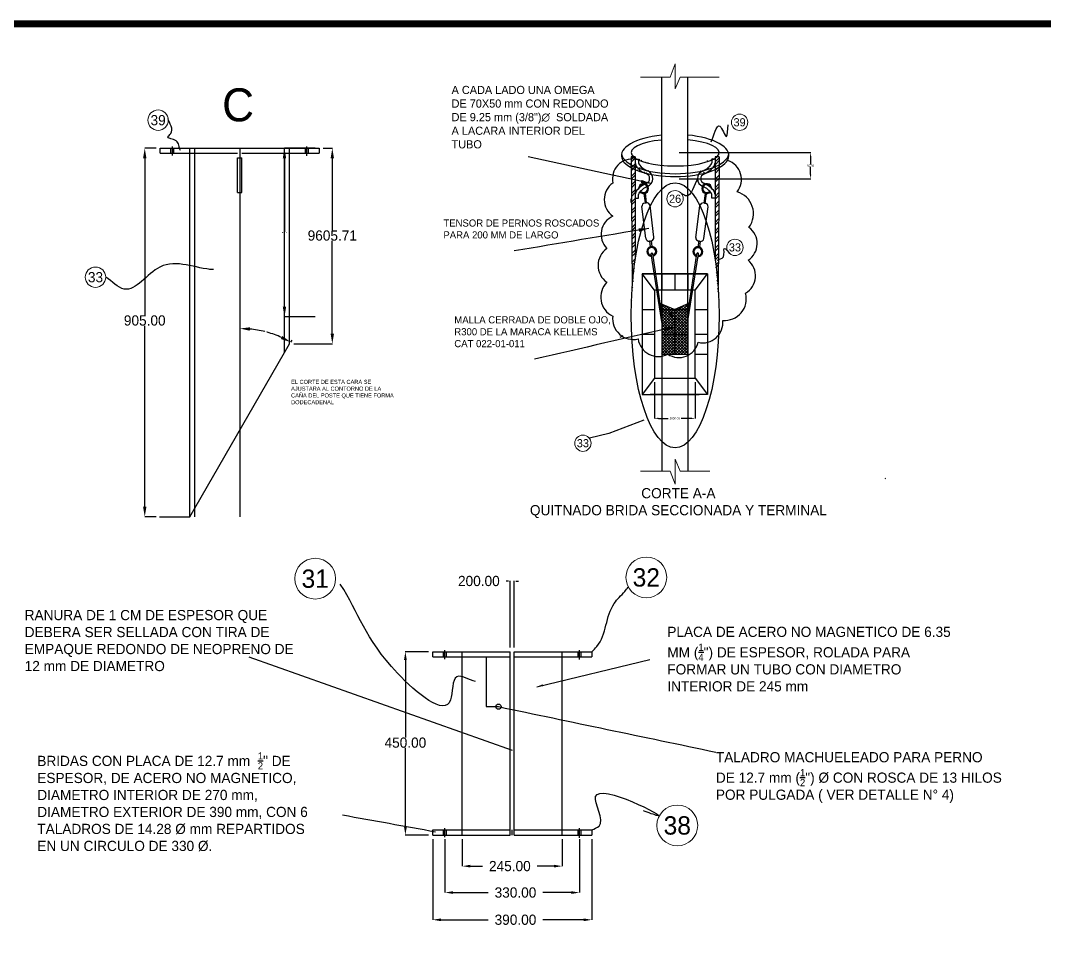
# Model space of a CAD drawing. Header units: centimetres. Extents: x -3 to 132800, y -60 to 85992.
# Drawn here: x 25491 to 75705, y 41090 to 85992 of the extents above; entities that cross this region are included whole.
import ezdxf
from ezdxf.enums import TextEntityAlignment as Align

# ---------------------------------------------------------------- set-up
doc = ezdxf.new("R2010")
doc.units = ezdxf.units.CM
doc.header["$LTSCALE"] = 10
doc.header["$MEASUREMENT"] = 0
doc.layers.get('0').update_dxf_attribs({"linetype": 'CONTINUOUS'})
doc.layers.get('DEFPOINTS').update_dxf_attribs({"color": 2, "linetype": 'CONTINUOUS'})
for name, color, linetype in [('ACERO1', 144, 'CONTINUOUS'), ('DIM', 252, 'CONTINUOUS'), ('MARCO', 7, 'CONTINUOUS'), ('TEXT', 7, 'CONTINUOUS'), ('TEXTOS', 7, 'CONTINUOUS')]:
    doc.layers.add(name, color=color, linetype=linetype)
doc.styles.get("Standard").update_dxf_attribs({"font": ''})
doc.styles.add('Zurich', font='')
doc.styles.get('Standard').set_extended_font_data('Zurich Ex BT')
doc.styles.get('Zurich').set_extended_font_data('Zurich Ex BT')
doc.dimstyles.get("Standard").update_dxf_attribs({"dimtxt": 500, "dimasz": 500, "dimexe": 3, "dimexo": 200, "dimgap": 0.09, "dimtad": 0, "dimtih": 1, "dimtoh": 1, "dimzin": 0, "dimdsep": 46, "dimtxsty": 'Standard', "dimcen": 0.09, "dimclrd": 256, "dimclre": 256, "dimclrt": 256, "dimadec": 0, "dimazin": 0, "dimtfac": 1, "dimtofl": 0, "dimtmove": 0, "dimatfit": 3, "dimfxl": 0, "dimtolj": 1, "dimtzin": 0, "dimlwd": -1, "dimarcsym": 0})
pattern_1 = [(45, (960192.04, -839971.36), (-212.132034, 212.132034), []), (45, (960333.47, -839971.36), (-212.132034, 212.132034), [])]

# ---------------------------------------------------------------- blocks, each defined once
blk = doc.blocks.new('*D43')
at = {"layer": 'DEFPOINTS', "color": 0}
for p in [(45705, 46017), (53505, 46017), (53505, 41863)]:
    blk.add_point(p, dxfattribs=at)
at = {"layer": 'DIM', "lineweight": -2}
for p, q in [((45705, 45817), (45705, 41860)), ((53505, 45817), (53505, 41860))]:
    blk.add_line(p, q, dxfattribs=at)
at = {"layer": 'DIM'}
for p, q in [((46105, 41863), (48422, 41863)), ((53105, 41863), (51104, 41863))]:
    blk.add_line(p, q, dxfattribs=at)
for points in [[(46105, 41929), (46105, 41796), (45705, 41863)], [(53105, 41929), (53105, 41796), (53505, 41863)]]:
    blk.add_solid(points, dxfattribs=at)
at = {"layer": 'DIM', "insert": (49763, 41863), "char_height": 500, "attachment_point": 5}
blk.add_mtext('\\A1;390.00', dxfattribs=at)
blk = doc.blocks.new('*D44')
at = {"layer": 'DEFPOINTS', "color": 0}
for p in [(46305, 46017), (52905, 46017), (52905, 43199)]:
    blk.add_point(p, dxfattribs=at)
at = {"layer": 'DIM', "lineweight": -2}
for p, q in [((46305, 45817), (46305, 43196)), ((52905, 45817), (52905, 43196))]:
    blk.add_line(p, q, dxfattribs=at)
at = {"layer": 'DIM'}
for p, q in [((46705, 43199), (48422, 43199)), ((52505, 43199), (51104, 43199))]:
    blk.add_line(p, q, dxfattribs=at)
for points in [[(46705, 43265), (46705, 43132), (46305, 43199)], [(52505, 43265), (52505, 43132), (52905, 43199)]]:
    blk.add_solid(points, dxfattribs=at)
at = {"layer": 'DIM', "insert": (49763, 43199), "char_height": 500, "attachment_point": 5}
blk.add_mtext('\\A1;330.00', dxfattribs=at)
blk = doc.blocks.new('*D45')
at = {"layer": 'DEFPOINTS', "color": 0}
for p in [(47155, 46017), (52055, 46017), (52055, 44495)]:
    blk.add_point(p, dxfattribs=at)
at = {"layer": 'DIM', "lineweight": -2}
for p, q in [((47155, 45817), (47155, 44492)), ((52055, 45817), (52055, 44492))]:
    blk.add_line(p, q, dxfattribs=at)
at = {"layer": 'DIM'}
for p, q in [((47555, 44495), (48151, 44495)), ((51655, 44495), (50825, 44495))]:
    blk.add_line(p, q, dxfattribs=at)
for points in [[(47555, 44562), (47555, 44429), (47155, 44495)], [(51655, 44562), (51655, 44429), (52055, 44495)]]:
    blk.add_solid(points, dxfattribs=at)
at = {"layer": 'DIM', "insert": (49488, 44495), "char_height": 500, "attachment_point": 5}
blk.add_mtext('\\A1;245.00', dxfattribs=at)
blk = doc.blocks.new('*D46')
at = {"layer": 'DEFPOINTS', "color": 0}
for p in [(44365, 55017), (45705, 55017), (45705, 46017)]:
    blk.add_point(p, dxfattribs=at)
at = {"layer": 'DIM', "lineweight": -2}
for p, q in [((45505, 55017), (44362, 55017)), ((45505, 46017), (44362, 46017))]:
    blk.add_line(p, q, dxfattribs=at)
at = {"layer": 'DIM'}
for p, q in [((44365, 54617), (44365, 50808)), ((44365, 46417), (44365, 50299))]:
    blk.add_line(p, q, dxfattribs=at)
for points in [[(44299, 54617), (44432, 54617), (44365, 55017)], [(44299, 46417), (44432, 46417), (44365, 46017)]]:
    blk.add_solid(points, dxfattribs=at)
at = {"layer": 'DIM', "insert": (44365, 50553), "char_height": 500, "attachment_point": 5}
blk.add_mtext('\\A1;450.00', dxfattribs=at)
blk = doc.blocks.new('*D47')
at = {"layer": 'DEFPOINTS', "color": 0}
for p in [(49505, 58485), (49505, 55017), (49705, 55017)]:
    blk.add_point(p, dxfattribs=at)
at = {"layer": 'DIM'}
for p, q in [((49405, 58485), (49305, 58485)), ((49805, 58485), (49905, 58485))]:
    blk.add_line(p, q, dxfattribs=at)
at = {"layer": 'DIM', "lineweight": -2}
for p, q in [((49505, 55217), (49505, 58488)), ((49705, 55217), (49705, 58488))]:
    blk.add_line(p, q, dxfattribs=at)
at = {"layer": 'DIM'}
for points in [[(49405, 58502), (49405, 58468), (49505, 58485)], [(49805, 58502), (49805, 58468), (49705, 58485)]]:
    blk.add_solid(points, dxfattribs=at)
at = {"layer": 'DIM', "insert": (47968, 58485), "char_height": 500, "attachment_point": 5}
blk.add_mtext('\\A1;200.00', dxfattribs=at)
blk = doc.blocks.new('*D60')
at = {"layer": 'DEFPOINTS', "color": 0}
for p in [(56573, 68438), (58573, 68438), (58573, 66468)]:
    blk.add_point(p, dxfattribs=at)
at = {"layer": 'DIM', "lineweight": -2}
for p, q in [((56573, 68238), (56573, 66465)), ((58573, 68238), (58573, 66465))]:
    blk.add_line(p, q, dxfattribs=at)
at = {"layer": 'DIM'}
for p, q in [((56773, 66468), (57256, 66468)), ((58373, 66468), (57891, 66468))]:
    blk.add_line(p, q, dxfattribs=at)
for points in [[(56773, 66502), (56773, 66435), (56573, 66468)], [(58373, 66502), (58373, 66435), (58573, 66468)]]:
    blk.add_solid(points, dxfattribs=at)
at = {"layer": 'DIM', "insert": (57573, 66468), "char_height": 100, "attachment_point": 5}
blk.add_mtext('\\A1;2000.00', dxfattribs=at)
blk = doc.blocks.new('*D61')
at = {"layer": 'DEFPOINTS', "color": 0}
for p in [(57594, 79506), (57594, 78226), (64236, 78226)]:
    blk.add_point(p, dxfattribs=at)
at = {"layer": 'DIM', "lineweight": -2}
for p, q in [((57794, 79506), (64239, 79506)), ((57794, 78226), (64239, 78226))]:
    blk.add_line(p, q, dxfattribs=at)
at = {"layer": 'DIM'}
for p, q in [((64236, 79306), (64236, 78917)), ((64236, 78426), (64236, 78815))]:
    blk.add_line(p, q, dxfattribs=at)
for points in [[(64202, 79306), (64269, 79306), (64236, 79506)], [(64202, 78426), (64269, 78426), (64236, 78226)]]:
    blk.add_solid(points, dxfattribs=at)
at = {"layer": 'DIM', "insert": (64236, 78866), "char_height": 100, "attachment_point": 5}
blk.add_mtext('\\A1;80.00', dxfattribs=at)
blk = doc.blocks.new('*D74')
at = {"layer": 'DEFPOINTS', "color": 0}
for p in [(32340, 79730), (31584, 61630), (32340, 61630)]:
    blk.add_point(p, dxfattribs=at)
at = {"layer": 'DIM', "lineweight": -2}
for p, q in [((32140, 79730), (31581, 79730)), ((32140, 61630), (31581, 61630))]:
    blk.add_line(p, q, dxfattribs=at)
at = {"layer": 'DIM'}
for p, q in [((31584, 79230), (31584, 71524)), ((31584, 62130), (31584, 71015))]:
    blk.add_line(p, q, dxfattribs=at)
for points in [[(31501, 79230), (31668, 79230), (31584, 79730)], [(31501, 62130), (31668, 62130), (31584, 61630)]]:
    blk.add_solid(points, dxfattribs=at)
at = {"layer": 'DIM', "insert": (31584, 71269), "char_height": 500, "attachment_point": 5}
blk.add_mtext('\\A1;905.00', dxfattribs=at)
blk = doc.blocks.new('*D75')
at = {"layer": 'ACERO1', "lineweight": -2}
for p, q in [((39940, 79730), (38433, 79730)), ((39940, 71450), (38433, 71450))]:
    blk.add_line(p, q, dxfattribs=at)
at = {"layer": 'ACERO1'}
for p, q in [((38436, 79230), (38436, 75616)), ((38436, 71950), (38436, 75565))]:
    blk.add_line(p, q, dxfattribs=at)
for points in [[(38353, 79230), (38519, 79230), (38436, 79730)], [(38353, 71950), (38519, 71950), (38436, 71450)]]:
    blk.add_solid(points, dxfattribs=at)
at = {"layer": 'DEFPOINTS', "color": 0}
for p in [(40140, 79730), (38436, 71450), (40140, 71450)]:
    blk.add_point(p, dxfattribs=at)
at = {"layer": 'ACERO1', "insert": (38436, 75590), "char_height": 50, "attachment_point": 5}
blk.add_mtext('\\A1;8280.00', dxfattribs=at)
blk = doc.blocks.new('*D76')
at = {"layer": 'ACERO1', "lineweight": -2}
blk.add_line((38790, 70298), (38739, 70210), dxfattribs=at)
at = {"layer": 'ACERO1'}
for start, end in [(75.7073, 84.2671), (65.7541, 74.3115)]:
    blk.add_arc((36240, 65878), 4999, start, end, dxfattribs=at)
for points in [[(36735, 70768), (36744, 70935), (36240, 70877)], [(38331, 70510), (38255, 70362), (38738, 70208)]]:
    blk.add_solid(points, dxfattribs=at)
at = {"layer": 'DEFPOINTS', "color": 0}
for p in [(36240, 79730), (37949, 70576), (38690, 70125), (33790, 61630), (36240, 61630)]:
    blk.add_point(p, dxfattribs=at)
at = {"layer": 'ACERO1', "insert": (37533, 70707), "char_height": 50, "attachment_point": 5}
blk.add_mtext('\\A1;30°', dxfattribs=at)
blk = doc.blocks.new('*D77')
at = {"layer": 'DEFPOINTS', "color": 0}
for p in [(40140, 79730), (38690, 70125), (40781, 70125)]:
    blk.add_point(p, dxfattribs=at)
at = {"layer": 'DIM', "lineweight": -2}
for p, q in [((40340, 79730), (40784, 79730)), ((38890, 70125), (40784, 70125))]:
    blk.add_line(p, q, dxfattribs=at)
at = {"layer": 'DIM'}
for p, q in [((40781, 79230), (40781, 75692)), ((40781, 70625), (40781, 75182))]:
    blk.add_line(p, q, dxfattribs=at)
for points in [[(40698, 79230), (40864, 79230), (40781, 79730)], [(40698, 70625), (40864, 70625), (40781, 70125)]]:
    blk.add_solid(points, dxfattribs=at)
at = {"layer": 'DIM', "insert": (40781, 75437), "char_height": 500, "attachment_point": 5}
blk.add_mtext('\\A1;9605.71', dxfattribs=at)
blk = doc.blocks.new('Marco y Logo')
at = {"layer": 'MARCO', "linetype": 'Continuous', "const_width": 344}
blk.add_lwpolyline([(132628, 112), (132628, 85821), (169, 85821), (169, 112)], close=True, dxfattribs=at)

msp = doc.modelspace()

# ---------------------------------------------------------------- hatches: boundary and pattern name
at = {"layer": 'DIM'}
h = msp.add_hatch(dxfattribs=at)
h.set_pattern_fill('ANSI32', color=256, scale=800, style=0)
h.set_pattern_definition(pattern_1)
edge = h.paths.add_edge_path()
edge.add_line((59753.563, 79303.041), (59645.884, 79303.041))
edge.add_ellipse((57593.563, 79506.241), major_axis=(-2160, 0), ratio=0.30171542, start_angle=514.9482799, end_angle=521.8324183, ccw=False)
edge.add_line((59550.363, 79230.286), (59550.363, 78813.777))
edge.add_ellipse((57593.563, 79506.241), major_axis=(2640, 0), ratio=0.390746969, start_angle=317.8347723, end_angle=324.7733224)
edge.add_line((59750.116, 78911.218), (59753.563, 79303.041))
edge = h.paths.add_edge_path(flags=17)
edge.add_ellipse((57593.563, 79506.241), major_axis=(-2160, 0), ratio=0.30171542, start_angle=514.9482799, end_angle=521.8324183)
edge.add_line((59645.884, 79303.041), (59550.363, 79303.041))
edge.add_line((59550.363, 79303.041), (59550.363, 79230.286))
edge = h.paths.add_edge_path()
edge.add_ellipse((57593.563, 79506.241), major_axis=(2640, 0), ratio=0.390746969, start_angle=317.8347723, end_angle=324.7733224, ccw=False)
edge.add_line((59550.363, 78813.777), (59550.363, 78672.308))
edge.add_ellipse((57593.563, 79364.772), major_axis=(2640, 0), ratio=0.390746969, start_angle=317.8347723, end_angle=324.7263039)
edge.add_line((59748.866, 78769.057), (59750.116, 78911.218))
edge = h.paths.add_edge_path()
edge.add_ellipse((57593.563, 79506.241), major_axis=(2640, 0), ratio=0.390746969, start_angle=215.0968012, end_angle=222.1652277, ccw=False)
edge.add_line((55433.563, 78913.129), (55433.563, 78801.639))
edge.add_line((55433.563, 78801.639), (55433.563, 78771.66))
edge.add_ellipse((57593.563, 79364.772), major_axis=(2640, 0), ratio=0.390746969, start_angle=215.0968012, end_angle=222.1652277)
edge.add_line((55636.763, 78672.308), (55636.763, 78813.777))
edge = h.paths.add_edge_path()
edge.add_ellipse((57593.563, 79506.241), major_axis=(2640, 0), ratio=0.390746969, start_angle=215.0968012, end_angle=222.1652277)
edge.add_line((55636.763, 78813.777), (55636.763, 79230.286))
edge.add_ellipse((57593.563, 79506.241), major_axis=(-2160, 0), ratio=0.30171542, start_angle=378.1675817, end_angle=385.0517201, ccw=False)
edge.add_line((55541.242, 79303.041), (55433.563, 79303.041))
edge.add_line((55433.563, 79303.041), (55433.563, 78913.129))
edge = h.paths.add_edge_path(flags=16)
edge.add_line((55636.763, 79303.041), (55541.242, 79303.041))
edge.add_ellipse((57593.563, 79506.241), major_axis=(-2160, 0), ratio=0.30171542, start_angle=378.1675817, end_angle=385.0517201)
edge.add_line((55636.763, 79230.286), (55636.763, 79303.041))
h = msp.add_hatch(dxfattribs=at)
h.set_pattern_fill('ANSI32', color=256, scale=800, style=0)
h.set_pattern_definition(pattern_1)
edge = h.paths.add_edge_path()
edge.add_ellipse((57593.563, 71524.641), major_axis=(0, -6498.479), ratio=0.332385481, start_angle=244.9482799, end_angle=256.9792529, ccw=False)
edge.add_line((55636.763, 74276.333), (55636.763, 78672.308))
edge.add_ellipse((57593.563, 79364.772), major_axis=(2640, 0), ratio=0.390746969, start_angle=215.2736961, end_angle=222.1652277, ccw=False)
edge.add_line((55438.259, 78769.057), (55489.099, 72988.774))
edge = h.paths.add_edge_path()
edge.add_ellipse((57593.563, 79364.772), major_axis=(2640, 0), ratio=0.390746969, start_angle=317.8347723, end_angle=324.7263039, ccw=False)
edge.add_line((59550.363, 78672.308), (59550.363, 74276.333))
edge.add_ellipse((57593.563, 71524.641), major_axis=(0, -6498.479), ratio=0.332385481, start_angle=103.0207471, end_angle=115.0517201, ccw=False)
edge.add_line((59698.026, 72988.774), (59748.866, 78769.057))
h = msp.add_hatch(dxfattribs=at)
h.set_pattern_fill('ANSI37', color=256, scale=800, style=0)
h.set_pattern_definition([(45, (960192.04, -839971.36), (-70.710678, 70.710678), []), (135, (960192.04, -839971.36), (-70.710678, -70.710678), [])])
h.paths.add_polyline_path([(57573.16, 71808.421), (56933.16, 71808.421), (56933.16, 69621.269), (57573.16, 69621.269)])
h.paths.add_polyline_path([(56933.16, 72080.167), (56855.929, 72112.96), (56933.16, 71595.277), (56933.16, 71808.421)], flags=17)
h.paths.add_polyline_path([(56855.929, 72112.96), (56792.242, 72140.001), (56933.16, 71246.816), (56933.16, 71595.277)])
h.paths.add_polyline_path([(56933.16, 72080.167), (56933.16, 71808.421), (57573.16, 71808.421)])
h.paths.add_polyline_path([(58213.16, 72088.157), (57574.843, 71808.421), (58213.16, 71808.421)])
h.paths.add_polyline_path([(58291.835, 72122.636), (58213.16, 72088.157), (58213.16, 71808.421), (58213.16, 71595.277)], flags=17)
h.paths.add_polyline_path([(58355.758, 72150.649), (58291.835, 72122.636), (58213.16, 71595.277), (58213.16, 71246.816)])
h.paths.add_polyline_path([(58213.16, 71808.421), (56933.16, 71808.421), (56933.16, 69621.269), (58213.16, 69621.269)])
h.paths.add_polyline_path([(57573.16, 71808.421), (56933.16, 71808.421), (56933.16, 71595.277), (56933.16, 71246.816), (56933.16, 69621.269), (57573.16, 69621.269)], flags=16)

# ---------------------------------------------------------------- linework, layer by layer
at = {"layer": 'ACERO1', "lineweight": 5}
for p, q in [((57353.563, 83209.059), (57593.562, 83856.665)), ((57593.562, 83856.665), (57593.562, 82633.41)), ((55889.562, 83209.059), (57353.563, 83209.059)), ((57593.562, 82633.41), (57833.563, 83209.059)), ((57833.563, 83209.059), (59753.563, 83209.059)), ((57593.562, 63235.994), (57593.562, 64459.249)), ((57593.562, 64459.249), (57833.563, 63883.6)), ((55889.562, 63883.6), (57353.563, 63883.6)), ((57353.563, 63883.6), (57593.562, 63235.994)), ((59297.562, 63883.6), (57833.562, 63883.6))]:
    msp.add_line(p, q, dxfattribs=at)
at = {"layer": 'ACERO1'}
for p, q in [((32339.998, 79476.387), (32339.998, 79730.387)), ((32339.998, 79730.387), (36139.998, 79730.387)), ((32339.998, 79476.387), (36139.998, 79476.387)), ((32868.598, 79476.387), (32868.598, 79730.387)), ((32939.998, 79370.365), (32939.998, 79810.391)), ((33011.398, 79476.387), (33011.398, 79730.387)), ((33789.998, 61630.387), (33789.998, 79730.387)), ((34043.998, 61630.387), (34043.998, 79730.387)), ((36139.998, 79730.387), (36339.998, 79730.387)), ((36239.998, 79730.387), (36239.998, 61630.387)), ((36339.998, 79730.387), (40139.998, 79730.387)), ((36339.998, 79476.387), (40139.998, 79476.387)), ((38435.998, 69684.362), (38435.998, 79730.387)), ((38689.998, 70124.678), (38689.998, 79730.387)), ((39468.598, 79476.387), (39468.598, 79730.387)), ((39539.998, 79347.726), (39539.998, 79813.369)), ((39611.398, 79476.387), (39611.398, 79730.387)), ((40139.998, 79730.387), (40139.998, 79476.387)), ((36139.998, 77552.241), (36139.998, 79255.478)), ((36139.998, 79255.478), (36339.998, 79255.478)), ((36339.998, 77552.241), (36339.998, 79255.478)), ((55636.763, 79303.041), (55433.563, 79303.041)), ((55433.563, 79303.041), (55489.099, 72988.774)), ((55433.563, 78801.639), (55433.563, 78983.041)), ((55636.763, 79303.041), (55636.763, 74276.333)), ((55636.763, 79189.236), (55796.763, 79189.236)), ((55796.763, 79189.236), (55796.763, 79007.834)), ((59550.363, 79189.236), (59390.363, 79189.236)), ((59390.363, 79189.236), (59390.363, 79007.834)), ((59753.563, 79303.041), (59550.363, 79303.041)), ((59550.363, 79303.041), (59550.363, 74276.333)), ((59753.563, 79303.041), (59698.026, 72988.774)), ((36139.998, 77552.241), (36339.998, 77552.241)), ((55796.763, 77269.236), (55796.763, 77450.639)), ((59390.363, 77269.236), (59390.363, 77450.639)), ((55433.563, 77063.041), (55433.563, 77244.444)), ((55433.563, 77063.041), (55433.563, 77244.444)), ((55636.763, 77269.236), (55796.763, 77269.236)), ((59550.363, 77269.236), (59390.363, 77269.236)), ((55973.16, 73560.06), (59173.16, 73560.06)), ((55973.16, 73560.06), (55973.16, 67637.819)), ((59173.16, 73560.06), (55973.16, 73560.06)), ((56573.16, 72760.06), (55973.16, 73560.06)), ((58573.16, 72760.06), (59173.16, 73560.06)), ((59173.16, 73560.06), (59173.16, 67637.819)), ((58573.16, 72760.06), (56573.16, 72760.06)), ((56573.16, 72760.06), (56573.16, 68437.819)), ((58573.16, 68437.819), (58573.16, 72757.819)), ((57863.355, 71667.973), (57767.547, 71847.35)), ((57379.909, 71433.925), (57291.366, 71616.82)), ((57476.172, 71366.172), (57313.851, 71701.461)), ((57482.733, 71483.705), (57394.19, 71666.599)), ((54894.587, 70456.483), (55038.598, 70526.202)), ((33789.998, 61630.387), (38689.998, 70124.678)), ((56573.16, 68437.819), (55973.16, 67637.819)), ((56573.16, 68437.819), (58573.16, 68437.819)), ((58573.16, 68437.819), (59173.16, 67637.819)), ((55973.16, 67637.819), (58773.16, 67637.819)), ((59173.16, 67637.819), (56373.16, 67637.819)), ((67925.963, 63507.435), (67889.96, 63524.865)), ((45704.981, 54763.026), (45704.981, 55017.026)), ((45704.981, 55017.026), (49504.981, 55017.026)), ((45704.981, 54763.026), (49504.981, 54763.026)), ((46233.581, 54763.026), (46233.581, 55017.026)), ((46304.981, 54657.003), (46304.981, 55097.03)), ((46376.381, 54763.026), (46376.381, 55017.026)), ((47154.981, 46017.026), (47154.981, 55017.026)), ((49504.981, 46017.026), (49504.981, 55017.026)), ((49704.981, 55017.026), (53504.981, 55017.026)), ((49704.981, 46017.026), (49704.981, 55017.026)), ((49704.981, 54763.026), (53504.981, 54763.026)), ((52054.981, 46017.026), (52054.981, 55017.026)), ((52833.581, 54763.026), (52833.581, 55017.026)), ((52904.981, 54634.365), (52904.981, 55100.008)), ((52976.381, 54763.026), (52976.381, 55017.026)), ((53504.981, 55017.026), (53504.981, 54763.026)), ((45704.981, 46271.026), (49504.981, 46271.026)), ((45704.981, 46017.026), (45704.981, 46271.026)), ((46233.581, 46017.026), (46233.581, 46271.026)), ((46304.981, 45912.767), (46304.981, 46352.794)), ((46376.381, 46017.026), (46376.381, 46271.026)), ((49704.981, 46271.026), (53504.981, 46271.026)), ((52833.581, 46017.026), (52833.581, 46271.026)), ((52904.981, 45887.151), (52904.981, 46352.794)), ((52976.381, 46017.026), (52976.381, 46271.026)), ((53504.981, 46271.026), (53504.981, 46017.026)), ((45704.981, 46017.026), (49504.981, 46017.026)), ((49704.981, 46017.026), (53504.981, 46017.026))]:
    msp.add_line(p, q, dxfattribs=at)
for centre, radius, start, end in [((55956.763, 79007.834), 320, 180, 221.7439721), ((55956.763, 79007.834), 160, 180, 221.7439721), ((56627.751, 79577.582), 1040.208, 220.5518679, 248.8924196), ((58432.346, 79719.94), 1229.544, 292.204254, 318.2560279), ((59230.363, 79007.834), 160, 318.2560279, 0), ((59230.363, 79007.834), 320, 318.2560279, 0), ((56525.048, 79462.486), 1047.454, 219.6026223, 250.3379423), ((56088.591, 78238.174), 252.33, 289.4492686, 70.5507314), ((56094.904, 78233.406), 405.88, 289.7104251, 67.0526234), ((59086.363, 78229.236), 400, 109.1218192, 250.8781808), ((59086.363, 78229.236), 240, 107.4193611, 252.5806389), ((58432.346, 79719.94), 1389.544, 292.204254, 318.2560279), ((56754.779, 76738.533), 1389.544, 112.204254, 138.2560279), ((56754.779, 76738.533), 1229.544, 112.204254, 138.2560279), ((58432.346, 76738.533), 1229.544, 41.7439721, 67.795746), ((58432.346, 76738.533), 1389.544, 41.7439721, 67.795746), ((55956.763, 77450.639), 320, 138.2560279, 180), ((55956.763, 77454.985), 160, 138.2560279, 180), ((59230.363, 77450.639), 160, 0, 41.7439721), ((59230.363, 77450.639), 320, 0, 41.7439721)]:
    msp.add_arc(centre, radius, start, end, dxfattribs=at)
for centre, major_axis, ratio, start_param, end_param in [((57593.563, 79364.772), (2640, 0), 0.390746969, 1.823633933, 7.617075676), ((57593.563, 79506.241), (-2160, 0), 0.30171542, 5.023106382, 10.704636395), ((57593.563, 79506.241), (2640, 0), 0.390746969, 3.210216365, 6.214561596)]:
    msp.add_ellipse(centre, major_axis=major_axis, ratio=ratio, start_param=start_param, end_param=end_param, dxfattribs=at)
msp.add_ellipse((57593.563, 71524.641), major_axis=(0, -6498.479), ratio=0.332385481, dxfattribs=at)
at = {"layer": 'DIM'}
for p, q in [((56933.16, 71808.421), (56933.16, 83209.059)), ((58213.16, 71808.421), (58213.16, 83209.059)), ((56062.827, 77501.033), (56117.158, 77036.382)), ((56118.2, 77511.568), (56176.567, 77046.269)), ((59058.531, 77500.238), (58996.58, 77035.402)), ((59113.822, 77489.276), (59055.911, 77025.058)), ((56156.208, 75302.483), (55966.916, 76856.259)), ((56145.679, 77041.132), (56099.458, 77033.434)), ((56145.679, 77041.132), (56178.103, 77046.525)), ((56552.473, 75354.263), (56363.18, 76908.042)), ((58607.645, 75346.344), (58808.907, 76898.617)), ((59027.428, 77030.027), (58995.046, 77035.669)), ((59003.499, 75291.511), (59204.761, 76843.782)), ((59027.428, 77030.027), (59073.588, 77021.973)), ((56336.171, 75163.361), (56411.243, 75175.438)), ((56336.171, 75163.361), (56368.419, 74887.573)), ((56373.707, 75169.4), (56341.317, 75164.006)), ((56373.707, 75169.4), (56419.898, 75177.082)), ((56411.218, 75175.638), (56445.752, 74900.331)), ((58747.52, 75166.636), (58710.864, 74891.602)), ((58784.981, 75160.108), (58738.85, 75168.146)), ((58822.469, 75153.78), (58747.493, 75166.436)), ((58784.981, 75160.108), (58817.328, 75154.464)), ((58822.469, 75153.78), (58788.097, 74878.249)), ((56954.173, 71113.633), (56413.304, 74541.842)), ((56954.353, 71453.225), (56493.28, 74543.804)), ((58213.16, 71595.277), (58653.041, 74543.804)), ((58213.16, 71246.816), (58733.017, 74541.842)), ((56933.16, 73560.06), (56933.16, 72760.06)), ((57573.16, 73560.06), (57573.16, 72760.06)), ((58213.16, 73560.06), (58213.16, 72760.06)), ((55973.16, 71808.421), (56573.16, 71808.421)), ((56792.242, 72140.001), (57573.16, 71808.421)), ((56933.16, 71808.421), (56933.16, 69621.269)), ((56933.16, 71808.421), (58213.16, 71808.421)), ((57573.16, 71808.421), (57573.16, 69621.269)), ((58361.414, 72153.128), (57574.843, 71808.421)), ((58213.16, 71808.421), (58213.16, 69621.269)), ((58573.16, 71808.421), (59173.16, 71808.421)), ((55973.16, 70598.939), (56573.16, 70598.939)), ((56948.596, 70598.939), (58193.103, 70598.939)), ((58573.16, 70598.939), (59173.16, 70598.939)), ((56933.16, 69621.269), (58213.16, 69621.269)), ((56933.16, 69621.269), (56933.16, 63883.6)), ((58213.16, 69621.269), (58213.16, 63883.6)), ((58573.16, 69621.269), (59173.16, 69621.269)), ((56933.16, 68437.819), (56933.16, 67338.653)), ((58213.16, 68437.819), (58213.16, 67338.653)), ((32299.998, 61630.387), (33789.998, 61630.387)), ((48329.981, 54763.026), (48329.981, 52323.026)), ((48329.981, 52323.026), (48929.981, 52323.026)), ((49604.981, 46017.026), (49604.981, 46271.026))]:
    msp.add_line(p, q, dxfattribs=at)
msp.add_lwpolyline([(55636.763, 79189.236, 0.52056705), (54539.52, 78015.155, 0.52056705), (54539.52, 78015.155, 0.52056705), (54535.299, 76387.932, 0.52056705), (54535.299, 76387.932, 0.52056705), (54243.833, 74803.826, 0.52056705), (54243.833, 74803.826, 0.52056705), (54243.833, 73144.432, 0.52056705), (54243.833, 73144.432, 0.52056705), (54534.241, 71485.034, 0.52056705), (54534.241, 71485.034, 0.52056705), (55778.874, 70364.944, 0.52056705), (55778.874, 70364.944, 0.52056705), (57230.95, 69618.214, 0.52056705), (57230.95, 69618.214, 0.52056705), (58724.513, 70199.004, 0.52056705), (58724.513, 70199.004, 0.52056705), (59927.65, 71277.609, 0.52056705), (59927.65, 71277.609, 0.52056705), (61047.822, 72605.127, 0.52056705), (61047.822, 72605.127, 0.52056705), (61172.282, 74223.041, 0.52056705), (61172.282, 74223.041, 0.52056705), (61213.769, 75840.95, 0.52056705), (61213.769, 75840.95, 0.52056705), (60632.944, 77583.318, 0.52056705), (60632.944, 77583.318, 0.52056705), (60176.58, 79118.258, 0.52056705), (60176.58, 79118.258)], format="xyb", dxfattribs=at)
msp.add_circle((48929.981, 52323.026), 127, dxfattribs=at)
for centre, radius, start, end in [((56045.501, 77742.876), 242.463, 220.8886222, 178.0565182), ((56045.501, 77742.876), 194.463, 219.765783, 162.3633395), ((59141.624, 77742.876), 242.463, 1.9434818, 319.1113778), ((59141.624, 77742.876), 194.463, 17.6366605, 320.234217), ((56125.741, 76875.608), 160, 99.4548908, 186.9459667), ((56204.354, 76888.693), 160, 6.9459667, 99.4431654), ((58967.579, 76878.045), 160, 80.1152594, 172.6124581), ((59046.089, 76864.354), 160, 352.6124581, 80.103534), ((56393.647, 75334.914), 160, 279.4431654, 6.9459667), ((58766.317, 75325.771), 160, 172.6124581, 260.1152594), ((56315.034, 75321.832), 160, 186.9459667, 279.4548908), ((56446.034, 74657.868), 242.463, 285.5683229, 217.9783593), ((56446.034, 74657.868), 194.463, 287.3292841, 217.9783593), ((58708.714, 74649.149), 242.463, 321.5800655, 252.1342222), ((58708.714, 74649.149), 194.463, 321.5800655, 249.7892787), ((58844.827, 75312.083), 160, 260.103534, 352.6124581), ((56446.034, 74657.868), 242.463, 220.8886222, 266.9653297), ((56446.034, 74657.868), 194.463, 219.765783, 263.9407859), ((56453.292, 74542.823), 40, 1.4057153, 196.5256025), ((58693.029, 74542.823), 40, 343.4743975, 178.5942847), ((58708.714, 74649.149), 242.463, 270.7047975, 318.6698026), ((58708.714, 74649.149), 194.463, 273.1241428, 319.7926418)]:
    msp.add_arc(centre, radius, start, end, dxfattribs=at)
at = {"layer": 'TEXT', "lineweight": 5}
for centre in [(32239.674, 81099.457), (29168.847, 73395.024)]:
    msp.add_circle(centre, 500, dxfattribs=at)
at = {"layer": 'TEXTOS', "lineweight": 5}
for centre, radius in [((60753.165, 80995.717), 400), ((57589.195, 77244.026), 400), ((60524.38, 74858.38), 400), ((53069.154, 65249.256), 400), ((39944.398, 58602.38), 1000), ((56178.971, 58664.451), 1000), ((57697.35, 46493.572), 1000)]:
    msp.add_circle(centre, radius, dxfattribs=at)

# ---------------------------------------------------------------- block references
at = {"layer": 'TEXTOS', "color": 0}
msp.add_blockref('Marco y Logo', (0, 0), dxfattribs=at)
msp.add_blockref('Marco y Logo', (0, 0), dxfattribs=at)

# ---------------------------------------------------------------- texts
at = {"lineweight": 5, "style": 'Zurich'}
msp.add_attdef('C', text='', height=1619.93, dxfattribs=at).set_placement((36160.395, 81852.482), align=Align.MIDDLE)
at = {"layer": 'DIM', "color": 0, "insert": (38760.781, 68359.614), "char_height": 200, "width": 5012.4228, "attachment_point": 1}
msp.add_mtext('EL CORTE DE ESTA CARA SE AJUSTARA AL CONTORNO DE LA CAÑA DEL POSTE QUE TIENE FORMA DODECADENAL ', dxfattribs=at)
at = {"layer": 'TEXTOS', "lineweight": 5}
for s, height, p in [('39', 500, (32239.674, 81099.457)), ('39', 400, (60753.165, 80995.717)), ('26', 400, (57589.195, 77244.026)), ('33', 400, (60524.38, 74858.38)), ('33', 500, (29168.847, 73395.024)), ('33', 400, (53069.154, 65249.256)), ('31', 900, (39944.398, 58602.38)), ('32', 900, (56178.971, 58664.451)), ('38', 900, (57697.35, 46493.572))]:
    msp.add_text(s, height=height, dxfattribs=at).set_placement(p, align=Align.MIDDLE)
at = {"layer": 'TEXTOS'}
for s, insert, char_height, width, attachment_point in [('A CADA LADO UNA OMEGA DE 70X50 mm CON REDONDO DE 9.25 mm (3/8"){\\A1;∅  SOLDADA A LACARA INTERIOR DEL TUBO}', (46629.468, 82782.199), 400, 7746.45873, 1), ('TENSOR DE PERNOS ROSCADOS PARA 200 MM DE LARGO', (46228.222, 76228.03), 350, 7746.45873, 1), ('MALLA CERRADA DE DOBLE OJO, R300 DE LA MARACA KELLEMS CAT 022-01-011', (46764.256, 71476.915), 350, 7746.45873, 1), ('CORTE A-A\\PQUITNADO BRIDA SECCIONADA Y TERMINAL ', (57752.309, 63045.558), 500, 13953.96394, 2)]:
    msp.add_mtext(s, dxfattribs=dict(at, insert=insert, char_height=char_height, width=width, attachment_point=attachment_point))
at = {"layer": 'TEXTOS', "color": 0, "char_height": 500, "width": 14062.82795, "attachment_point": 1}
for s, insert in [('\\A1;RANURA DE 1 CM DE ESPESOR QUE DEBERA SER SELLADA CON TIRA DE EMPAQUE REDONDO DE NEOPRENO DE 12 mm DE DIAMETRO', (25697.07, 57065.26)), ('\\A1;PLACA DE ACERO NO MAGNETICO DE 6.35 MM ({\\H0.7x;\\S1/4;}") DE ESPESOR, ROLADA PARA FORMAR UN TUBO CON DIAMETRO INTERIOR DE 245 mm', (57208.986, 56242.617)), ('\\A1;BRIDAS CON PLACA DE 12.7 mm  {\\H0.7x;\\S1/2;}" DE ESPESOR, DE ACERO NO MAGNETICO, DIAMETRO INTERIOR DE 270 mm, DIAMETRO EXTERIOR DE 390 mm, CON 6 TALADROS DE 14.28 %%C mm REPARTIDOS EN UN CIRCULO DE 330 %%C.', (26315.503, 50078.812)), ('\\A1;TALADRO MACHUELEADO PARA PERNO DE 12.7 mm ({\\H0.7x;\\S1/2;}") %%C CON ROSCA DE 13 HILOS POR PULGADA ( VER DETALLE N° 4)', (59590.439, 50091.129))]:
    msp.add_mtext(s, dxfattribs=dict(at, insert=insert))

# ---------------------------------------------------------------- dimensions: what is measured, and where the dimension line sits
at = {"layer": 'ACERO1'}
dim = msp.add_angular_dim_2l(base=(37948.651, 70575.617), line1=((36239.998, 79730.387), (36239.998, 61630.387)), line2=((33789.998, 61630.387), (38689.998, 70124.678)), dimstyle='Standard', override={"dimtxt": 50}, dxfattribs=at)
dim.commit()
dim.dimension.update_dxf_attribs({"geometry": '*D76', "text_midpoint": (37532.981, 70706.578)})
dim = msp.add_linear_dim(base=(38435.998, 71450.387), p1=(40139.998, 79730.387), p2=(40139.998, 71450.387), angle=90, dimstyle='Standard', override={"dimtxt": 50}, dxfattribs=at)
dim.commit()
dim.dimension.update_dxf_attribs({"geometry": '*D75', "text_midpoint": (38435.998, 75590.387)})
at = {"layer": 'DIM'}
for base, p1, p2, text, override, picture, middle in [((31584.242, 61630.387), (32339.998, 79730.387), (32339.998, 61630.387), '905.00', {"dimtxt": 500, "dimasz": 500}, '*D74', (31584.242, 71269.447)), ((64235.799, 78226.241), (57593.563, 79506.241), (57593.563, 78226.241), '80.00', {"dimtxt": 100, "dimasz": 200}, '*D61', (64235.799, 78866.241)), ((44365.254, 55017.026), (45704.981, 46017.026), (45704.981, 55017.026), '450.00', {"dimtxt": 500, "dimasz": 400}, '*D46', (44365.254, 50553.404))]:
    dim = msp.add_linear_dim(base=base, p1=p1, p2=p2, angle=90, text=text, dimstyle='Standard', override=override, dxfattribs=at)
    dim.commit()
    dim.dimension.update_dxf_attribs({"geometry": picture, "text_midpoint": middle, "dimtype": 160})
dim = msp.add_linear_dim(base=(40781.148, 70124.678), p1=(40139.998, 79730.387), p2=(38689.998, 70124.678), angle=90, dimstyle='Standard', override={"dimtxt": 500, "dimasz": 500}, dxfattribs=at)
dim.commit()
dim.dimension.update_dxf_attribs({"geometry": '*D77', "text_midpoint": (40781.148, 75436.865), "dimtype": 160})
dim = msp.add_linear_dim(base=(58573.16, 66468.339), p1=(56573.16, 68437.819), p2=(58573.16, 68437.819), dimstyle='Standard', override={"dimtxt": 100, "dimasz": 200}, dxfattribs=at)
dim.commit()
dim.dimension.update_dxf_attribs({"geometry": '*D60', "text_midpoint": (57573.16, 66468.339)})
dim = msp.add_linear_dim(base=(49504.981, 58485.07), p1=(49704.981, 55017.026), p2=(49504.981, 55017.026), dimstyle='Standard', override={"dimtxt": 500, "dimasz": 100}, dxfattribs=at)
dim.commit()
dim.dimension.update_dxf_attribs({"geometry": '*D47', "text_midpoint": (47968.28, 58485.07), "dimtype": 160})
for base, p1, p2, text, picture, middle in [((53504.981, 41862.698), (45704.981, 46017.026), (53504.981, 46017.026), '390.00', '*D43', (49762.982, 41862.698)), ((52904.981, 43198.743), (46304.981, 46017.026), (52904.981, 46017.026), '330.00', '*D44', (49762.982, 43198.743)), ((52054.981, 44495.493), (47154.981, 46017.026), (52054.981, 46017.026), '245.00', '*D45', (49487.984, 44495.493))]:
    dim = msp.add_linear_dim(base=base, p1=p1, p2=p2, text=text, dimstyle='Standard', override={"dimtxt": 500, "dimasz": 400}, dxfattribs=at)
    dim.commit()
    dim.dimension.update_dxf_attribs({"geometry": picture, "text_midpoint": middle, "dimtype": 160})

# ---------------------------------------------------------------- leaders
at = {"layer": 'TEXTOS', "path_type": 1}
for points, override in [([(33333.358, 79608.344), (33118.45, 80088.588), (32720.34, 80284.458), (32859.399, 80442.415), (32732.507, 81183.806)], {"dimasz": 200, "dimgap": 0.09, "dimtad": 0, "dimclrd": 256}), ([(59356.428, 80044.21), (59782.562, 80803.848), (60103.431, 80303.071), (60189.518, 80866.445)], {"dimasz": 20, "dimgap": 1, "dimtad": 0, "dimclrd": 256}), ([(58702.437, 78243.434), (58106.297, 77390.401), (57920.344, 77477.891)], {"dimasz": 20, "dimgap": 1, "dimtad": 0, "dimclrd": 256}), ([(59654.546, 74234.981), (59959.689, 74396.942), (60001.127, 74799.959), (60321.343, 74509.937)], {"dimasz": 9, "dimgap": 1, "dimtad": 0, "dimclrd": 256}), ([(34952.308, 73766.067), (32329.064, 73894.373), (30575.497, 72810.958), (29672.884, 73395.269)], {"dimasz": 200, "dimgap": 0.09, "dimtad": 0, "dimclrd": 256}), ([(47804.04, 53548.292), (46891.245, 53789.374), (46581.286, 52652.805), (43978.292, 53970.098), (41171.121, 58339.119)], {"dimasz": 20, "dimgap": 0.09, "dimtad": 0, "dimclrd": 256}), ([(53504.981, 55017.026), (53752.515, 55277.049), (54603.529, 57384.326), (55121.34, 57976.952), (55290.513, 58187.603)], {"dimasz": 100, "dimgap": 0.09, "dimtad": 0, "dimclrd": 256}), ([(48929.981, 52323.026), (59590.439, 50091.129)], {"dimasz": 20, "dimgap": 0.09, "dimtad": 0, "dimclrd": 256}), ([(53504.981, 46271.026), (53859.457, 46458.686), (53690.426, 47912.28), (56720.521, 46973.718), (56037.451, 47201.199)], {"dimasz": 20, "dimgap": 0.09, "dimtad": 0, "dimclrd": 256}), ([(45848.48, 46165.954), (41288.772, 46993.597)], {"dimasz": 20, "dimgap": 0.09, "dimtad": 0, "dimclrd": 256})]:
    msp.add_leader(points, dimstyle='Standard', override=override, dxfattribs=at)
at = {"layer": 'TEXTOS', "color": 0, "path_type": 1}
for points in [[(56415.745, 77984.811), (50378.148, 79308.463)], [(56309.492, 75788.112), (49703.694, 74685.212)], [(57604.133, 70958.619), (50692.678, 69375.233)]]:
    msp.add_leader(points, dimstyle='Standard', override={"dimgap": 0.09, "dimtad": 0}, dxfattribs=at)
at = {"layer": 'TEXTOS'}
for points, override in [([(56058.211, 66380.219), (54338.223, 65730.512), (53386.809, 65492.351)], {"dimasz": 20, "dimgap": 1, "dimtad": 0, "dimclrd": 256}), ([(49613.436, 50171.372), (36707.878, 54752.822)], {"dimasz": 200, "dimgap": 0.09, "dimtad": 0, "dimclrd": 256}), ([(50815.349, 53301.862), (56345.787, 54629.07)], {"dimasz": 300, "dimgap": 0.09, "dimtad": 0, "dimclrd": 256})]:
    msp.add_leader(points, dimstyle='Standard', override=override, dxfattribs=at)

doc.saveas('drawing.dxf')
